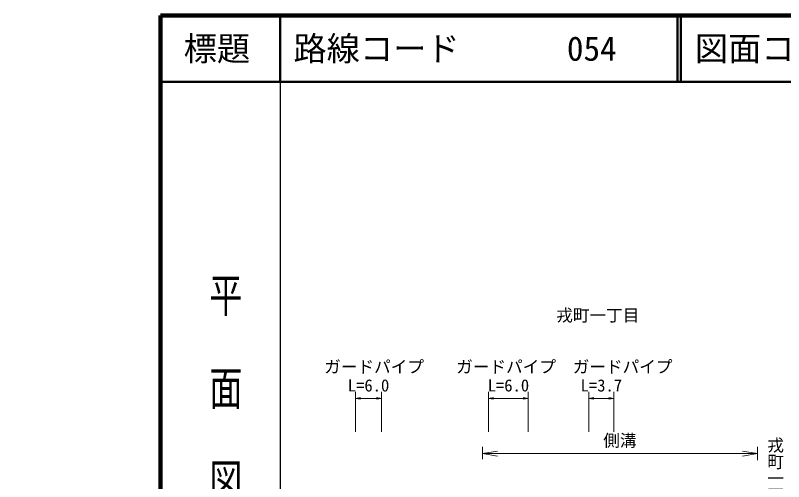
# Model space of a CAD drawing. Units: millimetres, scale not verified. Extents: x -55602354 to 84056675, y -218924267 to 380000.
# Drawn here: x 18178 to 133737, y 309824 to 380000 of the extents above; entities that cross this region are included whole.
import ezdxf
from ezdxf.enums import TextEntityAlignment as Align

# ---------------------------------------------------------------- set-up
doc = ezdxf.new("R2010")
doc.units = ezdxf.units.MM
doc.header["$LTSCALE"] = 1000
doc.layers.add('M-BMK-HTXT', color=7, linetype='Continuous')
doc.layers.add('M-TTL-TXT', color=7, linetype='Continuous')
for name, color, linetype, lineweight in [('M-STR-HTXT', 7, 'Continuous', 13), ('M-STR-STRC', 7, 'Continuous', 25), ('M-TTL', 2, 'Continuous', 140), ('M-TTL-BAND', 7, 'Continuous', 25), ('M-TTL-LINE', 7, 'Continuous', 50)]:
    doc.layers.add(name, color=color, linetype=linetype, lineweight=lineweight)
doc.styles.add('@ＭＳ ゴシック', font='')
doc.styles.add('ＭＳ ゴシック', font='')
doc.styles.get('@ＭＳ ゴシック').set_extended_font_data('@MS Gothic')
doc.styles.get('ＭＳ ゴシック').set_extended_font_data('MS Gothic')

# ---------------------------------------------------------------- blocks, each defined once
blk = doc.blocks.new('open_arrow')
at = {"color": 0, "linetype": 'Continuous', "lineweight": -2}
blk.add_lwpolyline([(7.5, 1.25), (0, 0), (7.5, -1.25)], dxfattribs=at)

msp = doc.modelspace()

# ---------------------------------------------------------------- hatches: boundary and pattern name
at = {"layer": 'M-STR-STRC'}
msp.add_hatch(color=256, dxfattribs=at).paths.add_polyline_path([(-55594916, -215317041, 1), (-55594610, -215317070, 1), (-55594305, -215317098, 1), (-55580797, -215307366, 0.41421), (-55580889, -215307431, 0.41421), (-55580745, -215307064, 0.41421), (-55580837, -215307129, 0.41421), (-55580692, -215306761, 0.41421), (-55580785, -215306827, 0.41421), (-55566345, -215305448, 1), (-55566384, -215305752, 1), (-55566423, -215306056, 1), (-55597548, -215332337, 0.41421), (-55597635, -215332409, 0.41421), (-55597517, -215332032, 0.41421), (-55597604, -215332103, 0.41421), (-55597486, -215331727, 0.41421), (-55597573, -215331798, 0.41421), (-55585677, -215342470, 0.41421), (-55585743, -215342562, 0.41421), (-55585726, -215342167, 0.41421), (-55585792, -215342259, 0.41421), (-55585774, -215341865, 0.41421), (-55585841, -215341956, 0.41421), (-55571762, -215344566, 1), (-55571732, -215344261, 1), (-55571703, -215343956, 1), (-55559075, -215335789, 1), (-55559380, -215335758, 1), (-55559685, -215335727, 1), (-55555688, -215322973, 1), (-55555727, -215323277, 1), (-55555767, -215323581, 1), (-55393271, -215354691, 1), (-55393233, -215354387, 1), (-55393196, -215354083, 1), (-55410449, -215351682, 1), (-55410411, -215351378, 1), (-55410374, -215351073, 1), (-55407336, -215338454, 1), (-55407557, -215338427, 1), (-55407777, -215338399, 1), (-55271677, -215370690, 1), (-55271982, -215370659, 1), (-55272287, -215370628, 1), (-55266346, -215358322, 1), (-55266377, -215358627, 1), (-55266407, -215358932, 1), (-55289179, -215367259, 1), (-55289140, -215366955, 1), (-55289100, -215366651, 1), (571140, 349427, -0.39598), (571140, 349427), (571140, 348155), (571851, 348154), (573112, 350484, 0.38568), (573112, 350484)])

# ---------------------------------------------------------------- linework, layer by layer
at = {"layer": 'M-STR-HTXT'}
for p, q in [((69339, 317342), (69339, 323342)), ((73261, 317342), (73261, 323342)), ((89358, 317342), (89358, 323342)), ((95320, 317342), (95320, 323342)), ((104426, 317342), (104426, 323342)), ((108215, 317342), (108215, 323342)), ((69339, 322342), (73261, 322342)), ((89358, 322342), (95320, 322342)), ((104426, 322342), (108215, 322342)), ((88467, 313193), (88467, 315051)), ((129806, 313051), (129806, 315051)), ((88467, 314051), (129806, 314051))]:
    msp.add_line(p, q, dxfattribs=at)
at = {"layer": 'M-TTL'}
for p, q in [((40000, 380000), (40000, 20000)), ((680000, 380000), (40000, 380000))]:
    msp.add_line(p, q, dxfattribs=at)
at = {"layer": 'M-TTL-BAND'}
msp.add_line((58000, 370000), (58000, 20000), dxfattribs=at)
at = {"layer": 'M-TTL-LINE'}
for p, q in [((58000, 380000), (58000, 370000)), ((117750, 380000), (117750, 370000)), ((118250, 380000), (118250, 370000)), ((40000, 370000), (680000, 370000))]:
    msp.add_line(p, q, dxfattribs=at)

# ---------------------------------------------------------------- block references
at = {"layer": 'M-STR-HTXT'}
for p, xscale, yscale in [((69339, 322342), 100, 100), ((89358, 322342), 100, 100), ((104426, 322342), 100, 100), ((88467, 314051), 300, 300)]:
    msp.add_blockref('open_arrow', p, dxfattribs=dict(at, xscale=xscale, yscale=yscale))
at = {"layer": 'M-STR-HTXT', "rotation": 180}
for p, xscale, yscale in [((73261, 322342), 100, 100), ((95320, 322342), 100, 100), ((108215, 322342), 100, 100), ((129806, 314051), 300, 300)]:
    msp.add_blockref('open_arrow', p, dxfattribs=dict(at, xscale=xscale, yscale=yscale))

# ---------------------------------------------------------------- texts
at = {"layer": 'M-BMK-HTXT', "style": 'ＭＳ ゴシック'}
msp.add_text('戎町一丁目', height=1833, dxfattribs=at).set_placement((99538, 333393), align=Align.BOTTOM_LEFT)
at = {"layer": 'M-BMK-HTXT', "style": '@ＭＳ ゴシック'}
msp.add_text('戎町一丁目', height=1833, rotation=270, dxfattribs=at).set_placement((131042, 316595), align=Align.BOTTOM_LEFT)
at = {"layer": 'M-STR-HTXT', "style": 'ＭＳ ゴシック'}
for s, p in [('ガードパイプ', (72135, 325648)), ('ガードパイプ', (91989, 325648)), ('ガードパイプ', (109515, 325648)), ('L=6.0', (71300, 322842)), ('L=6.0', (92339, 322842)), ('L=3.7', (106321, 322842)), ('側溝', (109101, 314551))]:
    msp.add_text(s, height=1833, dxfattribs=at).set_placement(p, align=Align.BOTTOM_CENTER)
at = {"layer": 'M-TTL-BAND', "style": '@ＭＳ ゴシック', "width": 1.4}
msp.add_text('平  面  図', height=3666, rotation=270, dxfattribs=at).set_placement((49777, 306475), align=Align.MIDDLE_RIGHT)
at = {"layer": 'M-TTL-TXT', "style": 'ＭＳ ゴシック'}
msp.add_text('標題', height=3666, dxfattribs=at).set_placement((48500, 375000), align=Align.MIDDLE_CENTER)
for s, p in [('路線コード', (60000, 375000)), ('054', (101142, 375000)), ('図面コード', (120380, 375000))]:
    msp.add_text(s, height=3666, dxfattribs=at).set_placement(p, align=Align.MIDDLE_LEFT)

doc.saveas('drawing.dxf')
